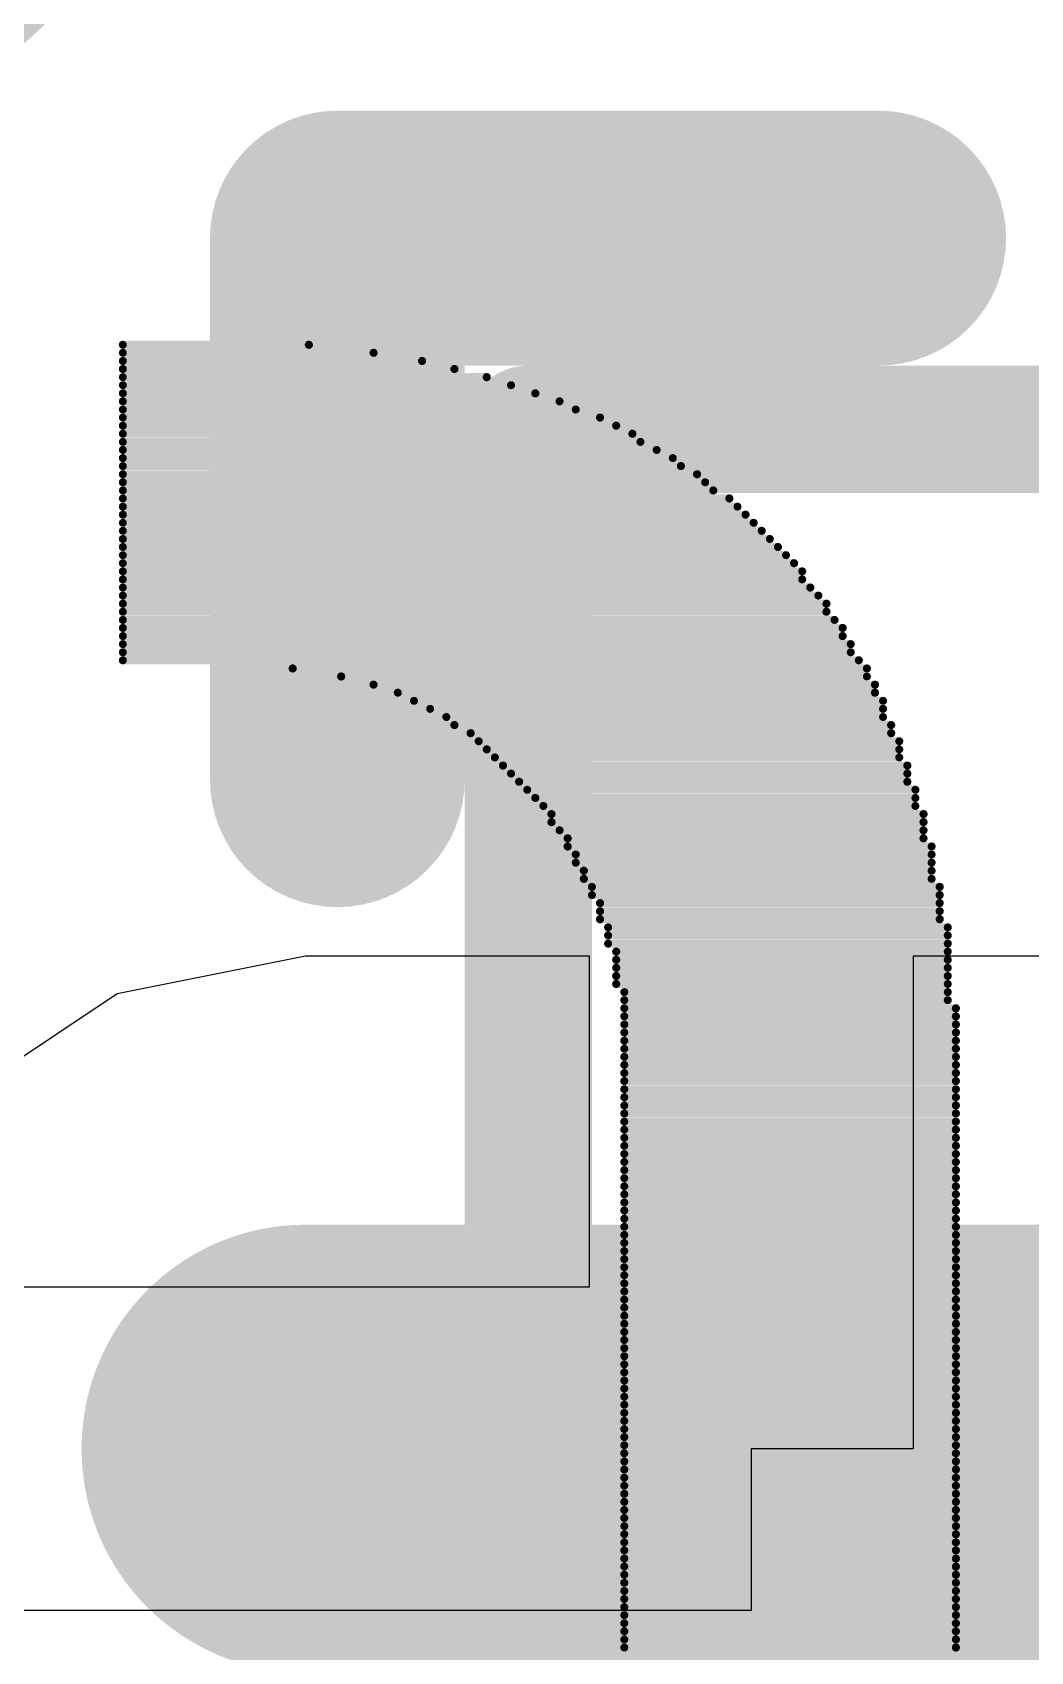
# Model space of a CAD drawing. Header units: inches. Extents: x 0 to 5455, y -5 to 5444.
# Drawn here: x 11.269 to 12.052, y 30.436 to 31.706 of the extents above; entities that cross this region are included whole.
import ezdxf

# ---------------------------------------------------------------- set-up
doc = ezdxf.new("R2010")
doc.units = ezdxf.units.IN
for name, color, linetype in [('Bottom Layer', 5, 'Continuous'), ('Bottom Overlay', 54, 'Continuous'), ('Top 3D Body', 56, 'Continuous'), ('Top Layer', 1, 'Continuous'), ('Top Overlay', 2, 'Continuous'), ('Top Paste', 8, 'Continuous'), ('Top Solder', 216, 'Continuous')]:
    doc.layers.add(name, color=color, linetype=linetype)

# ---------------------------------------------------------------- blocks, each defined once
blk = doc.blocks.new('5394DE47_A0E8_4329_8464_7791B7C19310_33')
at = {"layer": 'Bottom Overlay'}
for points in [[(10.1107, -1.483, 0.00635, 0.00635, 0), (9.8504, -1.483, 0.00635, 0.00635, 0)], [(10.1107, -1.4893, 0.00635, 0.00635, 0), (9.8504, -1.4893, 0.00635, 0.00635, 0)], [(10.1107, -1.4957, 0.00635, 0.00635, 0), (9.8504, -1.4957, 0.00635, 0.00635, 0)], [(10.1107, -1.502, 0.00635, 0.00635, 0), (9.8504, -1.502, 0.00635, 0.00635, 0)], [(10.1107, -1.5084, 0.00635, 0.00635, 0), (9.8504, -1.5084, 0.00635, 0.00635, 0)], [(10.1107, -1.5147, 0.00635, 0.00635, 0), (9.8504, -1.5147, 0.00635, 0.00635, 0)], [(10.1107, -1.5211, 0.00635, 0.00635, 0), (9.8504, -1.5211, 0.00635, 0.00635, 0)], [(10.1107, -1.5274, 0.00635, 0.00635, 0), (9.8504, -1.5274, 0.00635, 0.00635, 0)], [(10.1107, -1.5338, 0.00635, 0.00635, 0), (9.8504, -1.5338, 0.00635, 0.00635, 0)], [(10.1107, -1.5401, 0.00635, 0.00635, 0), (9.8504, -1.5401, 0.00635, 0.00635, 0)], [(10.1107, -1.5465, 0.00635, 0.00635, 0), (9.8504, -1.5465, 0.00635, 0.00635, 0)], [(10.1107, -1.5528, 0.00635, 0.00635, 0), (9.8504, -1.5528, 0.00635, 0.00635, 0)], [(10.1107, -1.5592, 0.00635, 0.00635, 0), (9.8504, -1.5592, 0.00635, 0.00635, 0)], [(10.1107, -1.5655, 0.00635, 0.00635, 0), (9.8504, -1.5655, 0.00635, 0.00635, 0)], [(10.1107, -1.5719, 0.00635, 0.00635, 0), (9.8504, -1.5719, 0.00635, 0.00635, 0)], [(10.1107, -1.5782, 0.00635, 0.00635, 0), (9.8504, -1.5782, 0.00635, 0.00635, 0)], [(10.1107, -1.5846, 0.00635, 0.00635, 0), (9.8504, -1.5846, 0.00635, 0.00635, 0)], [(10.1107, -1.5909, 0.00635, 0.00635, 0), (9.8504, -1.5909, 0.00635, 0.00635, 0)], [(10.1107, -1.5973, 0.00635, 0.00635, 0), (9.8504, -1.5973, 0.00635, 0.00635, 0)], [(10.1107, -1.6036, 0.00635, 0.00635, 0), (9.8504, -1.6036, 0.00635, 0.00635, 0)], [(10.1107, -1.61, 0.00635, 0.00635, 0), (9.8504, -1.61, 0.00635, 0.00635, 0)], [(10.1107, -1.6163, 0.00635, 0.00635, 0), (9.8504, -1.6163, 0.00635, 0.00635, 0)], [(10.1107, -1.6227, 0.00635, 0.00635, 0), (9.8504, -1.6227, 0.00635, 0.00635, 0)], [(10.1107, -1.629, 0.00635, 0.00635, 0), (9.8504, -1.629, 0.00635, 0.00635, 0)], [(10.1107, -1.6354, 0.00635, 0.00635, 0), (9.8504, -1.6354, 0.00635, 0.00635, 0)], [(10.1107, -1.6417, 0.00635, 0.00635, 0), (9.8504, -1.6417, 0.00635, 0.00635, 0)], [(10.1107, -1.6481, 0.00635, 0.00635, 0), (9.8504, -1.6481, 0.00635, 0.00635, 0)], [(10.1107, -1.6544, 0.00635, 0.00635, 0), (9.8504, -1.6544, 0.00635, 0.00635, 0)], [(10.1107, -1.6608, 0.00635, 0.00635, 0), (9.8504, -1.6608, 0.00635, 0.00635, 0)], [(10.1107, -1.6671, 0.00635, 0.00635, 0), (9.8504, -1.6671, 0.00635, 0.00635, 0)], [(10.1107, -1.6735, 0.00635, 0.00635, 0), (9.8504, -1.6735, 0.00635, 0.00635, 0)], [(10.1107, -1.6798, 0.00635, 0.00635, 0), (9.8504, -1.6798, 0.00635, 0.00635, 0)], [(10.1107, -1.6862, 0.00635, 0.00635, 0), (9.8504, -1.6862, 0.00635, 0.00635, 0)], [(10.1107, -1.6925, 0.00635, 0.00635, 0), (9.8504, -1.6925, 0.00635, 0.00635, 0)], [(10.1107, -1.6989, 0.00635, 0.00635, 0), (9.8504, -1.6989, 0.00635, 0.00635, 0)], [(10.1107, -1.7052, 0.00635, 0.00635, 0), (9.8504, -1.7052, 0.00635, 0.00635, 0)], [(10.1107, -1.7116, 0.00635, 0.00635, 0), (9.8504, -1.7116, 0.00635, 0.00635, 0)], [(10.1107, -1.7179, 0.00635, 0.00635, 0), (9.8504, -1.7179, 0.00635, 0.00635, 0)], [(10.1107, -1.7243, 0.00635, 0.00635, 0), (9.8504, -1.7243, 0.00635, 0.00635, 0)], [(10.1107, -1.7306, 0.00635, 0.00635, 0), (9.8504, -1.7306, 0.00635, 0.00635, 0)], [(10.1107, -1.737, 0.00635, 0.00635, 0), (9.8504, -1.737, 0.00635, 0.00635, 0)], [(10.1107, -1.7433, 0.00635, 0.00635, 0), (9.8504, -1.7433, 0.00635, 0.00635, 0)], [(10.1107, -1.7497, 0.00635, 0.00635, 0), (9.8504, -1.7497, 0.00635, 0.00635, 0)], [(10.1107, -1.756, 0.00635, 0.00635, 0), (9.8504, -1.756, 0.00635, 0.00635, 0)], [(10.1107, -1.7624, 0.00635, 0.00635, 0), (9.8504, -1.7624, 0.00635, 0.00635, 0)], [(10.1107, -1.7687, 0.00635, 0.00635, 0), (9.8504, -1.7687, 0.00635, 0.00635, 0)], [(10.1107, -1.7751, 0.00635, 0.00635, 0), (9.8504, -1.7751, 0.00635, 0.00635, 0)], [(10.1107, -1.7814, 0.00635, 0.00635, 0), (9.8504, -1.7814, 0.00635, 0.00635, 0)], [(10.1107, -1.7878, 0.00635, 0.00635, 0), (9.8504, -1.7878, 0.00635, 0.00635, 0)], [(10.1107, -1.7941, 0.00635, 0.00635, 0), (9.8504, -1.7941, 0.00635, 0.00635, 0)], [(10.1107, -1.8005, 0.00635, 0.00635, 0), (9.8504, -1.8005, 0.00635, 0.00635, 0)], [(10.1107, -1.8068, 0.00635, 0.00635, 0), (9.8504, -1.8068, 0.00635, 0.00635, 0)], [(10.1107, -1.8132, 0.00635, 0.00635, 0), (9.8504, -1.8132, 0.00635, 0.00635, 0)], [(10.1107, -1.8195, 0.00635, 0.00635, 0), (9.8504, -1.8195, 0.00635, 0.00635, 0)], [(10.1107, -1.8259, 0.00635, 0.00635, 0), (9.8504, -1.8259, 0.00635, 0.00635, 0)], [(10.1107, -1.8322, 0.00635, 0.00635, 0), (9.8504, -1.8322, 0.00635, 0.00635, 0)], [(10.1107, -1.8386, 0.00635, 0.00635, 0), (9.8504, -1.8386, 0.00635, 0.00635, 0)], [(10.1107, -1.8449, 0.00635, 0.00635, 0), (9.8504, -1.8449, 0.00635, 0.00635, 0)], [(10.1107, -1.8513, 0.00635, 0.00635, 0), (9.8504, -1.8513, 0.00635, 0.00635, 0)], [(10.1107, -1.8576, 0.00635, 0.00635, 0), (9.8504, -1.8576, 0.00635, 0.00635, 0)], [(10.1107, -1.864, 0.00635, 0.00635, 0), (9.8504, -1.864, 0.00635, 0.00635, 0)], [(10.1107, -1.8703, 0.00635, 0.00635, 0), (9.8504, -1.8703, 0.00635, 0.00635, 0)], [(10.1107, -1.8767, 0.00635, 0.00635, 0), (9.8504, -1.8767, 0.00635, 0.00635, 0)], [(10.1107, -1.883, 0.00635, 0.00635, 0), (9.8504, -1.883, 0.00635, 0.00635, 0)], [(10.1107, -1.8894, 0.00635, 0.00635, 0), (9.8504, -1.8894, 0.00635, 0.00635, 0)], [(10.1107, -1.8957, 0.00635, 0.00635, 0), (9.8504, -1.8957, 0.00635, 0.00635, 0)], [(10.1107, -1.9021, 0.00635, 0.00635, 0), (9.8504, -1.9021, 0.00635, 0.00635, 0)], [(10.1107, -1.9084, 0.00635, 0.00635, 0), (9.8504, -1.9084, 0.00635, 0.00635, 0)], [(10.1107, -1.9148, 0.00635, 0.00635, 0), (9.8504, -1.9148, 0.00635, 0.00635, 0)], [(10.1107, -1.9211, 0.00635, 0.00635, 0), (9.8504, -1.9211, 0.00635, 0.00635, 0)], [(10.1107, -1.9275, 0.00635, 0.00635, 0), (9.8504, -1.9275, 0.00635, 0.00635, 0)], [(10.1107, -1.9338, 0.00635, 0.00635, 0), (9.8504, -1.9338, 0.00635, 0.00635, 0)], [(10.1107, -1.9402, 0.00635, 0.00635, 0), (9.8504, -1.9402, 0.00635, 0.00635, 0)], [(10.1107, -1.9465, 0.00635, 0.00635, 0), (9.8504, -1.9465, 0.00635, 0.00635, 0)], [(10.1107, -1.9529, 0.00635, 0.00635, 0), (9.8504, -1.9529, 0.00635, 0.00635, 0)], [(10.1107, -1.9592, 0.00635, 0.00635, 0), (9.8504, -1.9592, 0.00635, 0.00635, 0)], [(10.1107, -1.9656, 0.00635, 0.00635, 0), (9.8504, -1.9656, 0.00635, 0.00635, 0)], [(10.1107, -1.9719, 0.00635, 0.00635, 0), (9.8504, -1.9719, 0.00635, 0.00635, 0)], [(10.1107, -1.9783, 0.00635, 0.00635, 0), (9.8504, -1.9783, 0.00635, 0.00635, 0)], [(10.1107, -1.9846, 0.00635, 0.00635, 0), (9.8504, -1.9846, 0.00635, 0.00635, 0)], [(10.1107, -1.991, 0.00635, 0.00635, 0), (9.8567, -1.991, 0.00635, 0.00635, 0)], [(10.1107, -1.9973, 0.00635, 0.00635, 0), (9.8567, -1.9973, 0.00635, 0.00635, 0)], [(10.1171, -2.0037, 0.00635, 0.00635, 0), (9.8567, -2.0037, 0.00635, 0.00635, 0)], [(10.1171, -2.01, 0.00635, 0.00635, 0), (9.8567, -2.01, 0.00635, 0.00635, 0)], [(10.1171, -2.0164, 0.00635, 0.00635, 0), (9.8567, -2.0164, 0.00635, 0.00635, 0)], [(10.1171, -2.0227, 0.00635, 0.00635, 0), (9.8567, -2.0227, 0.00635, 0.00635, 0)], [(10.1171, -2.0291, 0.00635, 0.00635, 0), (9.8567, -2.0291, 0.00635, 0.00635, 0)], [(10.1234, -2.0354, 0.00635, 0.00635, 0), (9.8567, -2.0354, 0.00635, 0.00635, 0)], [(10.1234, -2.0418, 0.00635, 0.00635, 0), (9.8567, -2.0418, 0.00635, 0.00635, 0)], [(10.1234, -2.0481, 0.00635, 0.00635, 0), (9.8567, -2.0481, 0.00635, 0.00635, 0)], [(10.1298, -2.0545, 0.00635, 0.00635, 0), (9.8631, -2.0545, 0.00635, 0.00635, 0)], [(10.1298, -2.0608, 0.00635, 0.00635, 0), (9.8631, -2.0608, 0.00635, 0.00635, 0)], [(10.1298, -2.0672, 0.00635, 0.00635, 0), (9.8631, -2.0672, 0.00635, 0.00635, 0)], [(10.1361, -2.0735, 0.00635, 0.00635, 0), (9.8631, -2.0735, 0.00635, 0.00635, 0)], [(10.1361, -2.0799, 0.00635, 0.00635, 0), (9.8631, -2.0799, 0.00635, 0.00635, 0)], [(10.1425, -2.0862, 0.00635, 0.00635, 0), (9.8694, -2.0862, 0.00635, 0.00635, 0)], [(10.1425, -2.0926, 0.00635, 0.00635, 0), (9.8694, -2.0926, 0.00635, 0.00635, 0)], [(10.1488, -2.0989, 0.00635, 0.00635, 0), (9.8694, -2.0989, 0.00635, 0.00635, 0)], [(10.1488, -2.1053, 0.00635, 0.00635, 0), (9.8694, -2.1053, 0.00635, 0.00635, 0)], [(10.1552, -2.1116, 0.00635, 0.00635, 0), (9.8694, -2.1116, 0.00635, 0.00635, 0)], [(10.1552, -2.118, 0.00635, 0.00635, 0), (9.8758, -2.118, 0.00635, 0.00635, 0)], [(10.1615, -2.1243, 0.00635, 0.00635, 0), (9.8758, -2.1243, 0.00635, 0.00635, 0)], [(10.1679, -2.1307, 0.00635, 0.00635, 0), (9.8758, -2.1307, 0.00635, 0.00635, 0)], [(10.1679, -2.137, 0.00635, 0.00635, 0), (9.8758, -2.137, 0.00635, 0.00635, 0)], [(10.1742, -2.1434, 0.00635, 0.00635, 0), (9.8821, -2.1434, 0.00635, 0.00635, 0)], [(10.1806, -2.1497, 0.00635, 0.00635, 0), (9.8821, -2.1497, 0.00635, 0.00635, 0)], [(10.1869, -2.1561, 0.00635, 0.00635, 0), (9.8821, -2.1561, 0.00635, 0.00635, 0)], [(10.1933, -2.1624, 0.00635, 0.00635, 0), (9.8885, -2.1624, 0.00635, 0.00635, 0)], [(10.1996, -2.1688, 0.00635, 0.00635, 0), (9.8885, -2.1688, 0.00635, 0.00635, 0)], [(10.206, -2.1751, 0.00635, 0.00635, 0), (9.8885, -2.1751, 0.00635, 0.00635, 0)], [(10.2123, -2.1815, 0.00635, 0.00635, 0), (9.8948, -2.1815, 0.00635, 0.00635, 0)], [(10.2187, -2.1878, 0.00635, 0.00635, 0), (9.8948, -2.1878, 0.00635, 0.00635, 0)], [(10.225, -2.1942, 0.00635, 0.00635, 0), (9.8948, -2.1942, 0.00635, 0.00635, 0)], [(10.2314, -2.2005, 0.00635, 0.00635, 0), (9.9012, -2.2005, 0.00635, 0.00635, 0)], [(10.2441, -2.2069, 0.00635, 0.00635, 0), (9.9012, -2.2069, 0.00635, 0.00635, 0)], [(10.2504, -2.2132, 0.00635, 0.00635, 0), (9.9075, -2.2132, 0.00635, 0.00635, 0)], [(10.2631, -2.2196, 0.00635, 0.00635, 0), (9.9075, -2.2196, 0.00635, 0.00635, 0)], [(10.2758, -2.2259, 0.00635, 0.00635, 0), (9.9075, -2.2259, 0.00635, 0.00635, 0)], [(10.2885, -2.2323, 0.00635, 0.00635, 0), (9.9139, -2.2323, 0.00635, 0.00635, 0)], [(10.3076, -2.2386, 0.00635, 0.00635, 0), (9.9139, -2.2386, 0.00635, 0.00635, 0)], [(10.333, -2.245, 0.00635, 0.00635, 0), (9.9202, -2.245, 0.00635, 0.00635, 0)], [(10.3711, -2.2513, 0.00635, 0.00635, 0), (9.9202, -2.2513, 0.00635, 0.00635, 0)], [(10.5044, -2.2577, 0.00635, 0.00635, 0), (9.9266, -2.2577, 0.00635, 0.00635, 0)], [(10.5044, -2.264, 0.00635, 0.00635, 0), (9.9329, -2.264, 0.00635, 0.00635, 0)], [(10.5044, -2.2704, 0.00635, 0.00635, 0), (9.9329, -2.2704, 0.00635, 0.00635, 0)], [(10.5044, -2.2767, 0.00635, 0.00635, 0), (9.9393, -2.2767, 0.00635, 0.00635, 0)], [(10.5044, -2.2831, 0.00635, 0.00635, 0), (9.9393, -2.2831, 0.00635, 0.00635, 0)], [(10.5044, -2.2894, 0.00635, 0.00635, 0), (9.9456, -2.2894, 0.00635, 0.00635, 0)], [(10.5044, -2.2958, 0.00635, 0.00635, 0), (9.952, -2.2958, 0.00635, 0.00635, 0)], [(10.5044, -2.3021, 0.00635, 0.00635, 0), (9.952, -2.3021, 0.00635, 0.00635, 0)], [(10.5044, -2.3085, 0.00635, 0.00635, 0), (9.9583, -2.3085, 0.00635, 0.00635, 0)], [(10.5044, -2.3148, 0.00635, 0.00635, 0), (9.9647, -2.3148, 0.00635, 0.00635, 0)], [(10.5044, -2.3212, 0.00635, 0.00635, 0), (9.971, -2.3212, 0.00635, 0.00635, 0)], [(10.5044, -2.3275, 0.00635, 0.00635, 0), (9.971, -2.3275, 0.00635, 0.00635, 0)], [(10.5044, -2.3339, 0.00635, 0.00635, 0), (9.9774, -2.3339, 0.00635, 0.00635, 0)], [(10.5044, -2.3402, 0.00635, 0.00635, 0), (9.9837, -2.3402, 0.00635, 0.00635, 0)], [(10.5044, -2.3466, 0.00635, 0.00635, 0), (9.9901, -2.3466, 0.00635, 0.00635, 0)], [(10.5044, -2.3529, 0.00635, 0.00635, 0), (9.9964, -2.3529, 0.00635, 0.00635, 0)], [(10.5044, -2.3593, 0.00635, 0.00635, 0), (10.0028, -2.3593, 0.00635, 0.00635, 0)], [(10.5044, -2.3656, 0.00635, 0.00635, 0), (10.0091, -2.3656, 0.00635, 0.00635, 0)], [(10.5044, -2.372, 0.00635, 0.00635, 0), (10.0155, -2.372, 0.00635, 0.00635, 0)], [(10.5044, -2.3783, 0.00635, 0.00635, 0), (10.0218, -2.3783, 0.00635, 0.00635, 0)], [(10.5044, -2.3847, 0.00635, 0.00635, 0), (10.0282, -2.3847, 0.00635, 0.00635, 0)], [(10.5044, -2.391, 0.00635, 0.00635, 0), (10.0409, -2.391, 0.00635, 0.00635, 0)], [(10.5044, -2.3974, 0.00635, 0.00635, 0), (10.0472, -2.3974, 0.00635, 0.00635, 0)], [(10.5044, -2.4037, 0.00635, 0.00635, 0), (10.0536, -2.4037, 0.00635, 0.00635, 0)], [(10.5044, -2.4101, 0.00635, 0.00635, 0), (10.0663, -2.4101, 0.00635, 0.00635, 0)], [(10.5044, -2.4164, 0.00635, 0.00635, 0), (10.0726, -2.4164, 0.00635, 0.00635, 0)], [(10.5044, -2.4228, 0.00635, 0.00635, 0), (10.0853, -2.4228, 0.00635, 0.00635, 0)], [(10.5044, -2.4291, 0.00635, 0.00635, 0), (10.098, -2.4291, 0.00635, 0.00635, 0)], [(10.5044, -2.4355, 0.00635, 0.00635, 0), (10.1044, -2.4355, 0.00635, 0.00635, 0)], [(10.5044, -2.4418, 0.00635, 0.00635, 0), (10.1171, -2.4418, 0.00635, 0.00635, 0)], [(10.5044, -2.4482, 0.00635, 0.00635, 0), (10.1298, -2.4482, 0.00635, 0.00635, 0)], [(10.5044, -2.4545, 0.00635, 0.00635, 0), (10.1488, -2.4545, 0.00635, 0.00635, 0)], [(10.5044, -2.4609, 0.00635, 0.00635, 0), (10.1615, -2.4609, 0.00635, 0.00635, 0)], [(10.5044, -2.4672, 0.00635, 0.00635, 0), (10.1806, -2.4672, 0.00635, 0.00635, 0)], [(10.5044, -2.4736, 0.00635, 0.00635, 0), (10.1996, -2.4736, 0.00635, 0.00635, 0)], [(10.5044, -2.4799, 0.00635, 0.00635, 0), (10.2187, -2.4799, 0.00635, 0.00635, 0)], [(10.5044, -2.4863, 0.00635, 0.00635, 0), (10.2441, -2.4863, 0.00635, 0.00635, 0)], [(10.5044, -2.4926, 0.00635, 0.00635, 0), (10.2695, -2.4926, 0.00635, 0.00635, 0)], [(10.5044, -2.499, 0.00635, 0.00635, 0), (10.3076, -2.499, 0.00635, 0.00635, 0)], [(10.5044, -2.5053, 0.00635, 0.00635, 0), (10.3584, -2.5053, 0.00635, 0.00635, 0)]]:
    blk.add_lwpolyline(points, format="xyseb", dxfattribs=at)
for points in [[(9.8488, -1.483, 0.00317, 0.00317, 1), (9.852, -1.483, 0.00317, 0.00317, 1)], [(9.8488, -1.4893, 0.00317, 0.00317, 1), (9.852, -1.4893, 0.00317, 0.00317, 1)], [(10.1092, -1.483, 0.00317, 0.00317, 1), (10.1123, -1.483, 0.00317, 0.00317, 1)], [(10.1092, -1.4893, 0.00317, 0.00317, 1), (10.1123, -1.4893, 0.00317, 0.00317, 1)], [(9.8488, -1.4957, 0.00317, 0.00317, 1), (9.852, -1.4957, 0.00317, 0.00317, 1)], [(9.8488, -1.502, 0.00317, 0.00317, 1), (9.852, -1.502, 0.00317, 0.00317, 1)], [(10.1092, -1.4957, 0.00317, 0.00317, 1), (10.1123, -1.4957, 0.00317, 0.00317, 1)], [(10.1092, -1.502, 0.00317, 0.00317, 1), (10.1123, -1.502, 0.00317, 0.00317, 1)], [(9.8488, -1.5084, 0.00317, 0.00317, 1), (9.852, -1.5084, 0.00317, 0.00317, 1)], [(9.8488, -1.5147, 0.00317, 0.00317, 1), (9.852, -1.5147, 0.00317, 0.00317, 1)], [(10.1092, -1.5084, 0.00317, 0.00317, 1), (10.1123, -1.5084, 0.00317, 0.00317, 1)], [(10.1092, -1.5147, 0.00317, 0.00317, 1), (10.1123, -1.5147, 0.00317, 0.00317, 1)], [(9.8488, -1.5211, 0.00317, 0.00317, 1), (9.852, -1.5211, 0.00317, 0.00317, 1)], [(9.8488, -1.5274, 0.00317, 0.00317, 1), (9.852, -1.5274, 0.00317, 0.00317, 1)], [(10.1092, -1.5211, 0.00317, 0.00317, 1), (10.1123, -1.5211, 0.00317, 0.00317, 1)], [(10.1092, -1.5274, 0.00317, 0.00317, 1), (10.1123, -1.5274, 0.00317, 0.00317, 1)], [(9.8488, -1.5338, 0.00317, 0.00317, 1), (9.852, -1.5338, 0.00317, 0.00317, 1)], [(9.8488, -1.5401, 0.00317, 0.00317, 1), (9.852, -1.5401, 0.00317, 0.00317, 1)], [(10.1092, -1.5338, 0.00317, 0.00317, 1), (10.1123, -1.5338, 0.00317, 0.00317, 1)], [(10.1092, -1.5401, 0.00317, 0.00317, 1), (10.1123, -1.5401, 0.00317, 0.00317, 1)], [(9.8488, -1.5465, 0.00317, 0.00317, 1), (9.852, -1.5465, 0.00317, 0.00317, 1)], [(9.8488, -1.5528, 0.00317, 0.00317, 1), (9.852, -1.5528, 0.00317, 0.00317, 1)], [(10.1092, -1.5465, 0.00317, 0.00317, 1), (10.1123, -1.5465, 0.00317, 0.00317, 1)], [(10.1092, -1.5528, 0.00317, 0.00317, 1), (10.1123, -1.5528, 0.00317, 0.00317, 1)], [(9.8488, -1.5592, 0.00317, 0.00317, 1), (9.852, -1.5592, 0.00317, 0.00317, 1)], [(9.8488, -1.5655, 0.00317, 0.00317, 1), (9.852, -1.5655, 0.00317, 0.00317, 1)], [(10.1092, -1.5592, 0.00317, 0.00317, 1), (10.1123, -1.5592, 0.00317, 0.00317, 1)], [(10.1092, -1.5655, 0.00317, 0.00317, 1), (10.1123, -1.5655, 0.00317, 0.00317, 1)], [(9.8488, -1.5719, 0.00317, 0.00317, 1), (9.852, -1.5719, 0.00317, 0.00317, 1)], [(9.8488, -1.5782, 0.00317, 0.00317, 1), (9.852, -1.5782, 0.00317, 0.00317, 1)], [(10.1092, -1.5719, 0.00317, 0.00317, 1), (10.1123, -1.5719, 0.00317, 0.00317, 1)], [(10.1092, -1.5782, 0.00317, 0.00317, 1), (10.1123, -1.5782, 0.00317, 0.00317, 1)], [(9.8488, -1.5846, 0.00317, 0.00317, 1), (9.852, -1.5846, 0.00317, 0.00317, 1)], [(9.8488, -1.5909, 0.00317, 0.00317, 1), (9.852, -1.5909, 0.00317, 0.00317, 1)], [(10.1092, -1.5846, 0.00317, 0.00317, 1), (10.1123, -1.5846, 0.00317, 0.00317, 1)], [(10.1092, -1.5909, 0.00317, 0.00317, 1), (10.1123, -1.5909, 0.00317, 0.00317, 1)], [(9.8488, -1.5973, 0.00317, 0.00317, 1), (9.852, -1.5973, 0.00317, 0.00317, 1)], [(9.8488, -1.6036, 0.00317, 0.00317, 1), (9.852, -1.6036, 0.00317, 0.00317, 1)], [(10.1092, -1.5973, 0.00317, 0.00317, 1), (10.1123, -1.5973, 0.00317, 0.00317, 1)], [(10.1092, -1.6036, 0.00317, 0.00317, 1), (10.1123, -1.6036, 0.00317, 0.00317, 1)], [(9.8488, -1.61, 0.00317, 0.00317, 1), (9.852, -1.61, 0.00317, 0.00317, 1)], [(9.8488, -1.6163, 0.00317, 0.00317, 1), (9.852, -1.6163, 0.00317, 0.00317, 1)], [(10.1092, -1.61, 0.00317, 0.00317, 1), (10.1123, -1.61, 0.00317, 0.00317, 1)], [(10.1092, -1.6163, 0.00317, 0.00317, 1), (10.1123, -1.6163, 0.00317, 0.00317, 1)], [(9.8488, -1.6227, 0.00317, 0.00317, 1), (9.852, -1.6227, 0.00317, 0.00317, 1)], [(9.8488, -1.629, 0.00317, 0.00317, 1), (9.852, -1.629, 0.00317, 0.00317, 1)], [(10.1092, -1.6227, 0.00317, 0.00317, 1), (10.1123, -1.6227, 0.00317, 0.00317, 1)], [(10.1092, -1.629, 0.00317, 0.00317, 1), (10.1123, -1.629, 0.00317, 0.00317, 1)], [(9.8488, -1.6354, 0.00317, 0.00317, 1), (9.852, -1.6354, 0.00317, 0.00317, 1)], [(9.8488, -1.6417, 0.00317, 0.00317, 1), (9.852, -1.6417, 0.00317, 0.00317, 1)], [(10.1092, -1.6354, 0.00317, 0.00317, 1), (10.1123, -1.6354, 0.00317, 0.00317, 1)], [(10.1092, -1.6417, 0.00317, 0.00317, 1), (10.1123, -1.6417, 0.00317, 0.00317, 1)], [(9.8488, -1.6481, 0.00317, 0.00317, 1), (9.852, -1.6481, 0.00317, 0.00317, 1)], [(9.8488, -1.6544, 0.00317, 0.00317, 1), (9.852, -1.6544, 0.00317, 0.00317, 1)], [(10.1092, -1.6481, 0.00317, 0.00317, 1), (10.1123, -1.6481, 0.00317, 0.00317, 1)], [(10.1092, -1.6544, 0.00317, 0.00317, 1), (10.1123, -1.6544, 0.00317, 0.00317, 1)], [(9.8488, -1.6608, 0.00317, 0.00317, 1), (9.852, -1.6608, 0.00317, 0.00317, 1)], [(9.8488, -1.6671, 0.00317, 0.00317, 1), (9.852, -1.6671, 0.00317, 0.00317, 1)], [(10.1092, -1.6608, 0.00317, 0.00317, 1), (10.1123, -1.6608, 0.00317, 0.00317, 1)], [(10.1092, -1.6671, 0.00317, 0.00317, 1), (10.1123, -1.6671, 0.00317, 0.00317, 1)], [(9.8488, -1.6735, 0.00317, 0.00317, 1), (9.852, -1.6735, 0.00317, 0.00317, 1)], [(9.8488, -1.6798, 0.00317, 0.00317, 1), (9.852, -1.6798, 0.00317, 0.00317, 1)], [(10.1092, -1.6735, 0.00317, 0.00317, 1), (10.1123, -1.6735, 0.00317, 0.00317, 1)], [(10.1092, -1.6798, 0.00317, 0.00317, 1), (10.1123, -1.6798, 0.00317, 0.00317, 1)], [(9.8488, -1.6862, 0.00317, 0.00317, 1), (9.852, -1.6862, 0.00317, 0.00317, 1)], [(9.8488, -1.6925, 0.00317, 0.00317, 1), (9.852, -1.6925, 0.00317, 0.00317, 1)], [(10.1092, -1.6862, 0.00317, 0.00317, 1), (10.1123, -1.6862, 0.00317, 0.00317, 1)], [(10.1092, -1.6925, 0.00317, 0.00317, 1), (10.1123, -1.6925, 0.00317, 0.00317, 1)], [(9.8488, -1.6989, 0.00317, 0.00317, 1), (9.852, -1.6989, 0.00317, 0.00317, 1)], [(9.8488, -1.7052, 0.00317, 0.00317, 1), (9.852, -1.7052, 0.00317, 0.00317, 1)], [(10.1092, -1.6989, 0.00317, 0.00317, 1), (10.1123, -1.6989, 0.00317, 0.00317, 1)], [(10.1092, -1.7052, 0.00317, 0.00317, 1), (10.1123, -1.7052, 0.00317, 0.00317, 1)], [(9.8488, -1.7116, 0.00317, 0.00317, 1), (9.852, -1.7116, 0.00317, 0.00317, 1)], [(9.8488, -1.7179, 0.00317, 0.00317, 1), (9.852, -1.7179, 0.00317, 0.00317, 1)], [(10.1092, -1.7116, 0.00317, 0.00317, 1), (10.1123, -1.7116, 0.00317, 0.00317, 1)], [(10.1092, -1.7179, 0.00317, 0.00317, 1), (10.1123, -1.7179, 0.00317, 0.00317, 1)], [(9.8488, -1.7243, 0.00317, 0.00317, 1), (9.852, -1.7243, 0.00317, 0.00317, 1)], [(9.8488, -1.7306, 0.00317, 0.00317, 1), (9.852, -1.7306, 0.00317, 0.00317, 1)], [(10.1092, -1.7243, 0.00317, 0.00317, 1), (10.1123, -1.7243, 0.00317, 0.00317, 1)], [(10.1092, -1.7306, 0.00317, 0.00317, 1), (10.1123, -1.7306, 0.00317, 0.00317, 1)], [(9.8488, -1.737, 0.00317, 0.00317, 1), (9.852, -1.737, 0.00317, 0.00317, 1)], [(9.8488, -1.7433, 0.00317, 0.00317, 1), (9.852, -1.7433, 0.00317, 0.00317, 1)], [(10.1092, -1.737, 0.00317, 0.00317, 1), (10.1123, -1.737, 0.00317, 0.00317, 1)], [(10.1092, -1.7433, 0.00317, 0.00317, 1), (10.1123, -1.7433, 0.00317, 0.00317, 1)], [(9.8488, -1.7497, 0.00317, 0.00317, 1), (9.852, -1.7497, 0.00317, 0.00317, 1)], [(9.8488, -1.756, 0.00317, 0.00317, 1), (9.852, -1.756, 0.00317, 0.00317, 1)], [(10.1092, -1.7497, 0.00317, 0.00317, 1), (10.1123, -1.7497, 0.00317, 0.00317, 1)], [(10.1092, -1.756, 0.00317, 0.00317, 1), (10.1123, -1.756, 0.00317, 0.00317, 1)], [(9.8488, -1.7624, 0.00317, 0.00317, 1), (9.852, -1.7624, 0.00317, 0.00317, 1)], [(9.8488, -1.7687, 0.00317, 0.00317, 1), (9.852, -1.7687, 0.00317, 0.00317, 1)], [(10.1092, -1.7624, 0.00317, 0.00317, 1), (10.1123, -1.7624, 0.00317, 0.00317, 1)], [(10.1092, -1.7687, 0.00317, 0.00317, 1), (10.1123, -1.7687, 0.00317, 0.00317, 1)], [(9.8488, -1.7751, 0.00317, 0.00317, 1), (9.852, -1.7751, 0.00317, 0.00317, 1)], [(9.8488, -1.7814, 0.00317, 0.00317, 1), (9.852, -1.7814, 0.00317, 0.00317, 1)], [(10.1092, -1.7751, 0.00317, 0.00317, 1), (10.1123, -1.7751, 0.00317, 0.00317, 1)], [(10.1092, -1.7814, 0.00317, 0.00317, 1), (10.1123, -1.7814, 0.00317, 0.00317, 1)], [(9.8488, -1.7878, 0.00317, 0.00317, 1), (9.852, -1.7878, 0.00317, 0.00317, 1)], [(9.8488, -1.7941, 0.00317, 0.00317, 1), (9.852, -1.7941, 0.00317, 0.00317, 1)], [(10.1092, -1.7878, 0.00317, 0.00317, 1), (10.1123, -1.7878, 0.00317, 0.00317, 1)], [(10.1092, -1.7941, 0.00317, 0.00317, 1), (10.1123, -1.7941, 0.00317, 0.00317, 1)], [(9.8488, -1.8005, 0.00317, 0.00317, 1), (9.852, -1.8005, 0.00317, 0.00317, 1)], [(9.8488, -1.8068, 0.00317, 0.00317, 1), (9.852, -1.8068, 0.00317, 0.00317, 1)], [(10.1092, -1.8005, 0.00317, 0.00317, 1), (10.1123, -1.8005, 0.00317, 0.00317, 1)], [(10.1092, -1.8068, 0.00317, 0.00317, 1), (10.1123, -1.8068, 0.00317, 0.00317, 1)], [(9.8488, -1.8132, 0.00317, 0.00317, 1), (9.852, -1.8132, 0.00317, 0.00317, 1)], [(9.8488, -1.8195, 0.00317, 0.00317, 1), (9.852, -1.8195, 0.00317, 0.00317, 1)], [(10.1092, -1.8132, 0.00317, 0.00317, 1), (10.1123, -1.8132, 0.00317, 0.00317, 1)], [(10.1092, -1.8195, 0.00317, 0.00317, 1), (10.1123, -1.8195, 0.00317, 0.00317, 1)], [(9.8488, -1.8259, 0.00317, 0.00317, 1), (9.852, -1.8259, 0.00317, 0.00317, 1)], [(9.8488, -1.8322, 0.00317, 0.00317, 1), (9.852, -1.8322, 0.00317, 0.00317, 1)], [(10.1092, -1.8259, 0.00317, 0.00317, 1), (10.1123, -1.8259, 0.00317, 0.00317, 1)], [(10.1092, -1.8322, 0.00317, 0.00317, 1), (10.1123, -1.8322, 0.00317, 0.00317, 1)], [(9.8488, -1.8386, 0.00317, 0.00317, 1), (9.852, -1.8386, 0.00317, 0.00317, 1)], [(9.8488, -1.8449, 0.00317, 0.00317, 1), (9.852, -1.8449, 0.00317, 0.00317, 1)], [(10.1092, -1.8386, 0.00317, 0.00317, 1), (10.1123, -1.8386, 0.00317, 0.00317, 1)], [(10.1092, -1.8449, 0.00317, 0.00317, 1), (10.1123, -1.8449, 0.00317, 0.00317, 1)], [(9.8488, -1.8513, 0.00317, 0.00317, 1), (9.852, -1.8513, 0.00317, 0.00317, 1)], [(9.8488, -1.8576, 0.00317, 0.00317, 1), (9.852, -1.8576, 0.00317, 0.00317, 1)], [(10.1092, -1.8513, 0.00317, 0.00317, 1), (10.1123, -1.8513, 0.00317, 0.00317, 1)], [(10.1092, -1.8576, 0.00317, 0.00317, 1), (10.1123, -1.8576, 0.00317, 0.00317, 1)], [(9.8488, -1.864, 0.00317, 0.00317, 1), (9.852, -1.864, 0.00317, 0.00317, 1)], [(9.8488, -1.8703, 0.00317, 0.00317, 1), (9.852, -1.8703, 0.00317, 0.00317, 1)], [(10.1092, -1.864, 0.00317, 0.00317, 1), (10.1123, -1.864, 0.00317, 0.00317, 1)], [(10.1092, -1.8703, 0.00317, 0.00317, 1), (10.1123, -1.8703, 0.00317, 0.00317, 1)], [(9.8488, -1.8767, 0.00317, 0.00317, 1), (9.852, -1.8767, 0.00317, 0.00317, 1)], [(9.8488, -1.883, 0.00317, 0.00317, 1), (9.852, -1.883, 0.00317, 0.00317, 1)], [(10.1092, -1.8767, 0.00317, 0.00317, 1), (10.1123, -1.8767, 0.00317, 0.00317, 1)], [(10.1092, -1.883, 0.00317, 0.00317, 1), (10.1123, -1.883, 0.00317, 0.00317, 1)], [(9.8488, -1.8894, 0.00317, 0.00317, 1), (9.852, -1.8894, 0.00317, 0.00317, 1)], [(9.8488, -1.8957, 0.00317, 0.00317, 1), (9.852, -1.8957, 0.00317, 0.00317, 1)], [(10.1092, -1.8894, 0.00317, 0.00317, 1), (10.1123, -1.8894, 0.00317, 0.00317, 1)], [(10.1092, -1.8957, 0.00317, 0.00317, 1), (10.1123, -1.8957, 0.00317, 0.00317, 1)], [(9.8488, -1.9021, 0.00317, 0.00317, 1), (9.852, -1.9021, 0.00317, 0.00317, 1)], [(9.8488, -1.9084, 0.00317, 0.00317, 1), (9.852, -1.9084, 0.00317, 0.00317, 1)], [(10.1092, -1.9021, 0.00317, 0.00317, 1), (10.1123, -1.9021, 0.00317, 0.00317, 1)], [(10.1092, -1.9084, 0.00317, 0.00317, 1), (10.1123, -1.9084, 0.00317, 0.00317, 1)], [(9.8488, -1.9148, 0.00317, 0.00317, 1), (9.852, -1.9148, 0.00317, 0.00317, 1)], [(9.8488, -1.9211, 0.00317, 0.00317, 1), (9.852, -1.9211, 0.00317, 0.00317, 1)], [(10.1092, -1.9148, 0.00317, 0.00317, 1), (10.1123, -1.9148, 0.00317, 0.00317, 1)], [(10.1092, -1.9211, 0.00317, 0.00317, 1), (10.1123, -1.9211, 0.00317, 0.00317, 1)], [(9.8488, -1.9275, 0.00317, 0.00317, 1), (9.852, -1.9275, 0.00317, 0.00317, 1)], [(9.8488, -1.9338, 0.00317, 0.00317, 1), (9.852, -1.9338, 0.00317, 0.00317, 1)], [(10.1092, -1.9275, 0.00317, 0.00317, 1), (10.1123, -1.9275, 0.00317, 0.00317, 1)], [(10.1092, -1.9338, 0.00317, 0.00317, 1), (10.1123, -1.9338, 0.00317, 0.00317, 1)], [(9.8488, -1.9402, 0.00317, 0.00317, 1), (9.852, -1.9402, 0.00317, 0.00317, 1)], [(9.8488, -1.9465, 0.00317, 0.00317, 1), (9.852, -1.9465, 0.00317, 0.00317, 1)], [(10.1092, -1.9402, 0.00317, 0.00317, 1), (10.1123, -1.9402, 0.00317, 0.00317, 1)], [(10.1092, -1.9465, 0.00317, 0.00317, 1), (10.1123, -1.9465, 0.00317, 0.00317, 1)], [(9.8488, -1.9529, 0.00317, 0.00317, 1), (9.852, -1.9529, 0.00317, 0.00317, 1)], [(9.8488, -1.9592, 0.00317, 0.00317, 1), (9.852, -1.9592, 0.00317, 0.00317, 1)], [(10.1092, -1.9529, 0.00317, 0.00317, 1), (10.1123, -1.9529, 0.00317, 0.00317, 1)], [(10.1092, -1.9592, 0.00317, 0.00317, 1), (10.1123, -1.9592, 0.00317, 0.00317, 1)], [(9.8488, -1.9656, 0.00317, 0.00317, 1), (9.852, -1.9656, 0.00317, 0.00317, 1)], [(9.8488, -1.9719, 0.00317, 0.00317, 1), (9.852, -1.9719, 0.00317, 0.00317, 1)], [(10.1092, -1.9656, 0.00317, 0.00317, 1), (10.1123, -1.9656, 0.00317, 0.00317, 1)], [(10.1092, -1.9719, 0.00317, 0.00317, 1), (10.1123, -1.9719, 0.00317, 0.00317, 1)], [(9.8488, -1.9783, 0.00317, 0.00317, 1), (9.852, -1.9783, 0.00317, 0.00317, 1)], [(9.8488, -1.9846, 0.00317, 0.00317, 1), (9.852, -1.9846, 0.00317, 0.00317, 1)], [(10.1092, -1.9783, 0.00317, 0.00317, 1), (10.1123, -1.9783, 0.00317, 0.00317, 1)], [(10.1092, -1.9846, 0.00317, 0.00317, 1), (10.1123, -1.9846, 0.00317, 0.00317, 1)], [(9.8552, -1.991, 0.00317, 0.00317, 1), (9.8583, -1.991, 0.00317, 0.00317, 1)], [(9.8552, -1.9973, 0.00317, 0.00317, 1), (9.8583, -1.9973, 0.00317, 0.00317, 1)], [(10.1092, -1.991, 0.00317, 0.00317, 1), (10.1123, -1.991, 0.00317, 0.00317, 1)], [(10.1092, -1.9973, 0.00317, 0.00317, 1), (10.1123, -1.9973, 0.00317, 0.00317, 1)], [(9.8552, -2.0037, 0.00317, 0.00317, 1), (9.8583, -2.0037, 0.00317, 0.00317, 1)], [(9.8552, -2.01, 0.00317, 0.00317, 1), (9.8583, -2.01, 0.00317, 0.00317, 1)], [(10.1155, -2.0037, 0.00317, 0.00317, 1), (10.1187, -2.0037, 0.00317, 0.00317, 1)], [(10.1155, -2.01, 0.00317, 0.00317, 1), (10.1187, -2.01, 0.00317, 0.00317, 1)], [(9.8552, -2.0164, 0.00317, 0.00317, 1), (9.8583, -2.0164, 0.00317, 0.00317, 1)], [(9.8552, -2.0227, 0.00317, 0.00317, 1), (9.8583, -2.0227, 0.00317, 0.00317, 1)], [(10.1155, -2.0164, 0.00317, 0.00317, 1), (10.1187, -2.0164, 0.00317, 0.00317, 1)], [(10.1155, -2.0227, 0.00317, 0.00317, 1), (10.1187, -2.0227, 0.00317, 0.00317, 1)], [(9.8552, -2.0291, 0.00317, 0.00317, 1), (9.8583, -2.0291, 0.00317, 0.00317, 1)], [(9.8552, -2.0354, 0.00317, 0.00317, 1), (9.8583, -2.0354, 0.00317, 0.00317, 1)], [(10.1155, -2.0291, 0.00317, 0.00317, 1), (10.1187, -2.0291, 0.00317, 0.00317, 1)], [(10.1219, -2.0354, 0.00317, 0.00317, 1), (10.125, -2.0354, 0.00317, 0.00317, 1)], [(9.8552, -2.0418, 0.00317, 0.00317, 1), (9.8583, -2.0418, 0.00317, 0.00317, 1)], [(9.8552, -2.0481, 0.00317, 0.00317, 1), (9.8583, -2.0481, 0.00317, 0.00317, 1)], [(10.1219, -2.0418, 0.00317, 0.00317, 1), (10.125, -2.0418, 0.00317, 0.00317, 1)], [(10.1219, -2.0481, 0.00317, 0.00317, 1), (10.125, -2.0481, 0.00317, 0.00317, 1)], [(9.8615, -2.0545, 0.00317, 0.00317, 1), (9.8647, -2.0545, 0.00317, 0.00317, 1)], [(9.8615, -2.0608, 0.00317, 0.00317, 1), (9.8647, -2.0608, 0.00317, 0.00317, 1)], [(10.1282, -2.0545, 0.00317, 0.00317, 1), (10.1314, -2.0545, 0.00317, 0.00317, 1)], [(10.1282, -2.0608, 0.00317, 0.00317, 1), (10.1314, -2.0608, 0.00317, 0.00317, 1)], [(9.8615, -2.0672, 0.00317, 0.00317, 1), (9.8647, -2.0672, 0.00317, 0.00317, 1)], [(9.8615, -2.0735, 0.00317, 0.00317, 1), (9.8647, -2.0735, 0.00317, 0.00317, 1)], [(10.1282, -2.0672, 0.00317, 0.00317, 1), (10.1314, -2.0672, 0.00317, 0.00317, 1)], [(10.1346, -2.0735, 0.00317, 0.00317, 1), (10.1377, -2.0735, 0.00317, 0.00317, 1)], [(9.8615, -2.0799, 0.00317, 0.00317, 1), (9.8647, -2.0799, 0.00317, 0.00317, 1)], [(9.8679, -2.0862, 0.00317, 0.00317, 1), (9.871, -2.0862, 0.00317, 0.00317, 1)], [(10.1346, -2.0799, 0.00317, 0.00317, 1), (10.1377, -2.0799, 0.00317, 0.00317, 1)], [(10.1409, -2.0862, 0.00317, 0.00317, 1), (10.1441, -2.0862, 0.00317, 0.00317, 1)], [(9.8679, -2.0926, 0.00317, 0.00317, 1), (9.871, -2.0926, 0.00317, 0.00317, 1)], [(9.8679, -2.0989, 0.00317, 0.00317, 1), (9.871, -2.0989, 0.00317, 0.00317, 1)], [(10.1409, -2.0926, 0.00317, 0.00317, 1), (10.1441, -2.0926, 0.00317, 0.00317, 1)], [(10.1473, -2.0989, 0.00317, 0.00317, 1), (10.1504, -2.0989, 0.00317, 0.00317, 1)], [(9.8679, -2.1053, 0.00317, 0.00317, 1), (9.871, -2.1053, 0.00317, 0.00317, 1)], [(9.8679, -2.1116, 0.00317, 0.00317, 1), (9.871, -2.1116, 0.00317, 0.00317, 1)], [(10.1473, -2.1053, 0.00317, 0.00317, 1), (10.1504, -2.1053, 0.00317, 0.00317, 1)], [(10.1536, -2.1116, 0.00317, 0.00317, 1), (10.1568, -2.1116, 0.00317, 0.00317, 1)], [(9.8742, -2.118, 0.00317, 0.00317, 1), (9.8774, -2.118, 0.00317, 0.00317, 1)], [(9.8742, -2.1243, 0.00317, 0.00317, 1), (9.8774, -2.1243, 0.00317, 0.00317, 1)], [(10.1536, -2.118, 0.00317, 0.00317, 1), (10.1568, -2.118, 0.00317, 0.00317, 1)], [(10.16, -2.1243, 0.00317, 0.00317, 1), (10.1631, -2.1243, 0.00317, 0.00317, 1)], [(9.8742, -2.1307, 0.00317, 0.00317, 1), (9.8774, -2.1307, 0.00317, 0.00317, 1)], [(9.8742, -2.137, 0.00317, 0.00317, 1), (9.8774, -2.137, 0.00317, 0.00317, 1)], [(10.1663, -2.1307, 0.00317, 0.00317, 1), (10.1695, -2.1307, 0.00317, 0.00317, 1)], [(10.1663, -2.137, 0.00317, 0.00317, 1), (10.1695, -2.137, 0.00317, 0.00317, 1)], [(9.8806, -2.1434, 0.00317, 0.00317, 1), (9.8837, -2.1434, 0.00317, 0.00317, 1)], [(9.8806, -2.1497, 0.00317, 0.00317, 1), (9.8837, -2.1497, 0.00317, 0.00317, 1)], [(10.1727, -2.1434, 0.00317, 0.00317, 1), (10.1758, -2.1434, 0.00317, 0.00317, 1)], [(10.179, -2.1497, 0.00317, 0.00317, 1), (10.1822, -2.1497, 0.00317, 0.00317, 1)], [(9.8806, -2.1561, 0.00317, 0.00317, 1), (9.8837, -2.1561, 0.00317, 0.00317, 1)], [(9.8869, -2.1624, 0.00317, 0.00317, 1), (9.8901, -2.1624, 0.00317, 0.00317, 1)], [(10.1854, -2.1561, 0.00317, 0.00317, 1), (10.1885, -2.1561, 0.00317, 0.00317, 1)], [(10.1917, -2.1624, 0.00317, 0.00317, 1), (10.1949, -2.1624, 0.00317, 0.00317, 1)], [(9.8869, -2.1688, 0.00317, 0.00317, 1), (9.8901, -2.1688, 0.00317, 0.00317, 1)], [(9.8869, -2.1751, 0.00317, 0.00317, 1), (9.8901, -2.1751, 0.00317, 0.00317, 1)], [(10.1981, -2.1688, 0.00317, 0.00317, 1), (10.2012, -2.1688, 0.00317, 0.00317, 1)], [(10.2044, -2.1751, 0.00317, 0.00317, 1), (10.2076, -2.1751, 0.00317, 0.00317, 1)], [(9.8933, -2.1815, 0.00317, 0.00317, 1), (9.8964, -2.1815, 0.00317, 0.00317, 1)], [(9.8933, -2.1878, 0.00317, 0.00317, 1), (9.8964, -2.1878, 0.00317, 0.00317, 1)], [(10.2108, -2.1815, 0.00317, 0.00317, 1), (10.2139, -2.1815, 0.00317, 0.00317, 1)], [(10.2171, -2.1878, 0.00317, 0.00317, 1), (10.2203, -2.1878, 0.00317, 0.00317, 1)], [(9.8933, -2.1942, 0.00317, 0.00317, 1), (9.8964, -2.1942, 0.00317, 0.00317, 1)], [(9.8996, -2.2005, 0.00317, 0.00317, 1), (9.9028, -2.2005, 0.00317, 0.00317, 1)], [(10.2235, -2.1942, 0.00317, 0.00317, 1), (10.2266, -2.1942, 0.00317, 0.00317, 1)], [(10.2298, -2.2005, 0.00317, 0.00317, 1), (10.233, -2.2005, 0.00317, 0.00317, 1)], [(9.8996, -2.2069, 0.00317, 0.00317, 1), (9.9028, -2.2069, 0.00317, 0.00317, 1)], [(9.906, -2.2132, 0.00317, 0.00317, 1), (9.9091, -2.2132, 0.00317, 0.00317, 1)], [(10.2425, -2.2069, 0.00317, 0.00317, 1), (10.2457, -2.2069, 0.00317, 0.00317, 1)], [(10.2489, -2.2132, 0.00317, 0.00317, 1), (10.252, -2.2132, 0.00317, 0.00317, 1)], [(9.906, -2.2196, 0.00317, 0.00317, 1), (9.9091, -2.2196, 0.00317, 0.00317, 1)], [(9.906, -2.2259, 0.00317, 0.00317, 1), (9.9091, -2.2259, 0.00317, 0.00317, 1)], [(10.2616, -2.2196, 0.00317, 0.00317, 1), (10.2647, -2.2196, 0.00317, 0.00317, 1)], [(10.2743, -2.2259, 0.00317, 0.00317, 1), (10.2774, -2.2259, 0.00317, 0.00317, 1)], [(9.9123, -2.2323, 0.00317, 0.00317, 1), (9.9155, -2.2323, 0.00317, 0.00317, 1)], [(9.9123, -2.2386, 0.00317, 0.00317, 1), (9.9155, -2.2386, 0.00317, 0.00317, 1)], [(10.287, -2.2323, 0.00317, 0.00317, 1), (10.2901, -2.2323, 0.00317, 0.00317, 1)], [(10.306, -2.2386, 0.00317, 0.00317, 1), (10.3092, -2.2386, 0.00317, 0.00317, 1)], [(9.9187, -2.245, 0.00317, 0.00317, 1), (9.9218, -2.245, 0.00317, 0.00317, 1)], [(9.9187, -2.2513, 0.00317, 0.00317, 1), (9.9218, -2.2513, 0.00317, 0.00317, 1)], [(10.3314, -2.245, 0.00317, 0.00317, 1), (10.3346, -2.245, 0.00317, 0.00317, 1)], [(10.3695, -2.2513, 0.00317, 0.00317, 1), (10.3727, -2.2513, 0.00317, 0.00317, 1)], [(9.925, -2.2577, 0.00317, 0.00317, 1), (9.9282, -2.2577, 0.00317, 0.00317, 1)], [(9.9314, -2.264, 0.00317, 0.00317, 1), (9.9345, -2.264, 0.00317, 0.00317, 1)], [(10.5029, -2.2577, 0.00317, 0.00317, 1), (10.506, -2.2577, 0.00317, 0.00317, 1)], [(10.5029, -2.264, 0.00317, 0.00317, 1), (10.506, -2.264, 0.00317, 0.00317, 1)], [(9.9314, -2.2704, 0.00317, 0.00317, 1), (9.9345, -2.2704, 0.00317, 0.00317, 1)], [(9.9377, -2.2767, 0.00317, 0.00317, 1), (9.9409, -2.2767, 0.00317, 0.00317, 1)], [(10.5029, -2.2704, 0.00317, 0.00317, 1), (10.506, -2.2704, 0.00317, 0.00317, 1)], [(10.5029, -2.2767, 0.00317, 0.00317, 1), (10.506, -2.2767, 0.00317, 0.00317, 1)], [(9.9377, -2.2831, 0.00317, 0.00317, 1), (9.9409, -2.2831, 0.00317, 0.00317, 1)], [(9.9441, -2.2894, 0.00317, 0.00317, 1), (9.9472, -2.2894, 0.00317, 0.00317, 1)], [(10.5029, -2.2831, 0.00317, 0.00317, 1), (10.506, -2.2831, 0.00317, 0.00317, 1)], [(10.5029, -2.2894, 0.00317, 0.00317, 1), (10.506, -2.2894, 0.00317, 0.00317, 1)], [(9.9504, -2.2958, 0.00317, 0.00317, 1), (9.9536, -2.2958, 0.00317, 0.00317, 1)], [(9.9504, -2.3021, 0.00317, 0.00317, 1), (9.9536, -2.3021, 0.00317, 0.00317, 1)], [(10.5029, -2.2958, 0.00317, 0.00317, 1), (10.506, -2.2958, 0.00317, 0.00317, 1)], [(10.5029, -2.3021, 0.00317, 0.00317, 1), (10.506, -2.3021, 0.00317, 0.00317, 1)], [(9.9568, -2.3085, 0.00317, 0.00317, 1), (9.9599, -2.3085, 0.00317, 0.00317, 1)], [(9.9631, -2.3148, 0.00317, 0.00317, 1), (9.9663, -2.3148, 0.00317, 0.00317, 1)], [(10.5029, -2.3085, 0.00317, 0.00317, 1), (10.506, -2.3085, 0.00317, 0.00317, 1)], [(10.5029, -2.3148, 0.00317, 0.00317, 1), (10.506, -2.3148, 0.00317, 0.00317, 1)], [(9.9695, -2.3212, 0.00317, 0.00317, 1), (9.9726, -2.3212, 0.00317, 0.00317, 1)], [(9.9695, -2.3275, 0.00317, 0.00317, 1), (9.9726, -2.3275, 0.00317, 0.00317, 1)], [(10.5029, -2.3212, 0.00317, 0.00317, 1), (10.506, -2.3212, 0.00317, 0.00317, 1)], [(10.5029, -2.3275, 0.00317, 0.00317, 1), (10.506, -2.3275, 0.00317, 0.00317, 1)], [(9.9758, -2.3339, 0.00317, 0.00317, 1), (9.979, -2.3339, 0.00317, 0.00317, 1)], [(9.9822, -2.3402, 0.00317, 0.00317, 1), (9.9853, -2.3402, 0.00317, 0.00317, 1)], [(10.5029, -2.3339, 0.00317, 0.00317, 1), (10.506, -2.3339, 0.00317, 0.00317, 1)], [(10.5029, -2.3402, 0.00317, 0.00317, 1), (10.506, -2.3402, 0.00317, 0.00317, 1)], [(9.9885, -2.3466, 0.00317, 0.00317, 1), (9.9917, -2.3466, 0.00317, 0.00317, 1)], [(9.9949, -2.3529, 0.00317, 0.00317, 1), (9.998, -2.3529, 0.00317, 0.00317, 1)], [(10.5029, -2.3466, 0.00317, 0.00317, 1), (10.506, -2.3466, 0.00317, 0.00317, 1)], [(10.5029, -2.3529, 0.00317, 0.00317, 1), (10.506, -2.3529, 0.00317, 0.00317, 1)], [(10.0012, -2.3593, 0.00317, 0.00317, 1), (10.0044, -2.3593, 0.00317, 0.00317, 1)], [(10.0076, -2.3656, 0.00317, 0.00317, 1), (10.0107, -2.3656, 0.00317, 0.00317, 1)], [(10.5029, -2.3593, 0.00317, 0.00317, 1), (10.506, -2.3593, 0.00317, 0.00317, 1)], [(10.5029, -2.3656, 0.00317, 0.00317, 1), (10.506, -2.3656, 0.00317, 0.00317, 1)], [(10.0139, -2.372, 0.00317, 0.00317, 1), (10.0171, -2.372, 0.00317, 0.00317, 1)], [(10.0203, -2.3783, 0.00317, 0.00317, 1), (10.0234, -2.3783, 0.00317, 0.00317, 1)], [(10.5029, -2.372, 0.00317, 0.00317, 1), (10.506, -2.372, 0.00317, 0.00317, 1)], [(10.5029, -2.3783, 0.00317, 0.00317, 1), (10.506, -2.3783, 0.00317, 0.00317, 1)], [(10.0266, -2.3847, 0.00317, 0.00317, 1), (10.0298, -2.3847, 0.00317, 0.00317, 1)], [(10.0393, -2.391, 0.00317, 0.00317, 1), (10.0425, -2.391, 0.00317, 0.00317, 1)], [(10.5029, -2.3847, 0.00317, 0.00317, 1), (10.506, -2.3847, 0.00317, 0.00317, 1)], [(10.5029, -2.391, 0.00317, 0.00317, 1), (10.506, -2.391, 0.00317, 0.00317, 1)], [(10.0457, -2.3974, 0.00317, 0.00317, 1), (10.0488, -2.3974, 0.00317, 0.00317, 1)], [(10.052, -2.4037, 0.00317, 0.00317, 1), (10.0552, -2.4037, 0.00317, 0.00317, 1)], [(10.5029, -2.3974, 0.00317, 0.00317, 1), (10.506, -2.3974, 0.00317, 0.00317, 1)], [(10.5029, -2.4037, 0.00317, 0.00317, 1), (10.506, -2.4037, 0.00317, 0.00317, 1)], [(10.0647, -2.4101, 0.00317, 0.00317, 1), (10.0679, -2.4101, 0.00317, 0.00317, 1)], [(10.0711, -2.4164, 0.00317, 0.00317, 1), (10.0742, -2.4164, 0.00317, 0.00317, 1)], [(10.5029, -2.4101, 0.00317, 0.00317, 1), (10.506, -2.4101, 0.00317, 0.00317, 1)], [(10.5029, -2.4164, 0.00317, 0.00317, 1), (10.506, -2.4164, 0.00317, 0.00317, 1)], [(10.0838, -2.4228, 0.00317, 0.00317, 1), (10.0869, -2.4228, 0.00317, 0.00317, 1)], [(10.0965, -2.4291, 0.00317, 0.00317, 1), (10.0996, -2.4291, 0.00317, 0.00317, 1)], [(10.5029, -2.4228, 0.00317, 0.00317, 1), (10.506, -2.4228, 0.00317, 0.00317, 1)], [(10.5029, -2.4291, 0.00317, 0.00317, 1), (10.506, -2.4291, 0.00317, 0.00317, 1)], [(10.1028, -2.4355, 0.00317, 0.00317, 1), (10.106, -2.4355, 0.00317, 0.00317, 1)], [(10.1155, -2.4418, 0.00317, 0.00317, 1), (10.1187, -2.4418, 0.00317, 0.00317, 1)], [(10.5029, -2.4355, 0.00317, 0.00317, 1), (10.506, -2.4355, 0.00317, 0.00317, 1)], [(10.5029, -2.4418, 0.00317, 0.00317, 1), (10.506, -2.4418, 0.00317, 0.00317, 1)], [(10.1282, -2.4482, 0.00317, 0.00317, 1), (10.1314, -2.4482, 0.00317, 0.00317, 1)], [(10.1473, -2.4545, 0.00317, 0.00317, 1), (10.1504, -2.4545, 0.00317, 0.00317, 1)], [(10.5029, -2.4482, 0.00317, 0.00317, 1), (10.506, -2.4482, 0.00317, 0.00317, 1)], [(10.5029, -2.4545, 0.00317, 0.00317, 1), (10.506, -2.4545, 0.00317, 0.00317, 1)], [(10.16, -2.4609, 0.00317, 0.00317, 1), (10.1631, -2.4609, 0.00317, 0.00317, 1)], [(10.179, -2.4672, 0.00317, 0.00317, 1), (10.1822, -2.4672, 0.00317, 0.00317, 1)], [(10.5029, -2.4609, 0.00317, 0.00317, 1), (10.506, -2.4609, 0.00317, 0.00317, 1)], [(10.5029, -2.4672, 0.00317, 0.00317, 1), (10.506, -2.4672, 0.00317, 0.00317, 1)], [(10.1981, -2.4736, 0.00317, 0.00317, 1), (10.2012, -2.4736, 0.00317, 0.00317, 1)], [(10.2171, -2.4799, 0.00317, 0.00317, 1), (10.2203, -2.4799, 0.00317, 0.00317, 1)], [(10.5029, -2.4736, 0.00317, 0.00317, 1), (10.506, -2.4736, 0.00317, 0.00317, 1)], [(10.5029, -2.4799, 0.00317, 0.00317, 1), (10.506, -2.4799, 0.00317, 0.00317, 1)], [(10.2425, -2.4863, 0.00317, 0.00317, 1), (10.2457, -2.4863, 0.00317, 0.00317, 1)], [(10.2679, -2.4926, 0.00317, 0.00317, 1), (10.2711, -2.4926, 0.00317, 0.00317, 1)], [(10.5029, -2.4863, 0.00317, 0.00317, 1), (10.506, -2.4863, 0.00317, 0.00317, 1)], [(10.5029, -2.4926, 0.00317, 0.00317, 1), (10.506, -2.4926, 0.00317, 0.00317, 1)], [(10.306, -2.499, 0.00317, 0.00317, 1), (10.3092, -2.499, 0.00317, 0.00317, 1)], [(10.3568, -2.5053, 0.00317, 0.00317, 1), (10.36, -2.5053, 0.00317, 0.00317, 1)], [(10.5029, -2.499, 0.00317, 0.00317, 1), (10.506, -2.499, 0.00317, 0.00317, 1)], [(10.5029, -2.5053, 0.00317, 0.00317, 1), (10.506, -2.5053, 0.00317, 0.00317, 1)]]:
    blk.add_lwpolyline(points, format="xyseb", close=True, dxfattribs=at)
blk = doc.blocks.new('1C9CA8C2_7F7E_4E2B_A488_6DD37E6BADEA_36')
at = {"layer": 'Top Layer'}
h = blk.add_hatch(color=1, dxfattribs=at)
edge = h.paths.add_edge_path()
edge.add_arc((-0.75, -1.725), 0.125, 180, 360)
edge.add_line((-0.625, -1.725), (-0.625, -1.025))
edge.add_arc((-0.75, -1.025), 0.125, 0, 180)
edge.add_line((-0.875, -1.025), (-0.875, -1.725))
at = {"layer": 'Top Paste'}
h = blk.add_hatch(color=8, dxfattribs=at)
edge = h.paths.add_edge_path()
edge.add_arc((-0.75, -1.725), 0.125, 180, 360)
edge.add_line((-0.625, -1.725), (-0.625, -1.025))
edge.add_arc((-0.75, -1.025), 0.125, 0, 180)
edge.add_line((-0.875, -1.025), (-0.875, -1.725))
at = {"layer": 'Top Solder'}
h = blk.add_hatch(color=216, dxfattribs=at)
edge = h.paths.add_edge_path()
edge.add_arc((-0.75, -1.725), 0.1758, 180, 360)
edge.add_line((-0.5742, -1.725), (-0.5742, -1.025))
edge.add_arc((-0.75, -1.025), 0.1758, 0, 180)
edge.add_line((-0.9258, -1.025), (-0.9258, -1.725))
at = {"layer": 'Top 3D Body'}
for points in [[(-1.55, -1.55, 0.1, 0.1, 0), (-1.55, 1.55, 0.1, 0.1, 0)], [(1.55, -1.55, 0.1, 0.1, 0), (-1.55, -1.55, 0.1, 0.1, 0)]]:
    blk.add_lwpolyline(points, format="xyseb", dxfattribs=at)
blk.add_lwpolyline([(-1.575, -1.55, 0.05, 0.05, 1), (-1.525, -1.55, 0.05, 0.05, 1)], format="xyseb", close=True, dxfattribs=at)
blk.add_lwpolyline([(-1.575, -1.55, 0.05, 0.05, 1), (-1.525, -1.55, 0.05, 0.05, 1)], format="xyseb", close=True, dxfattribs=at)
at = {"layer": 'Top Overlay'}
for points in [[(-1.7, -1.7, 0.2, 0.2, 0), (-1.7, -1.275, 0.2, 0.2, 0)], [(-1.275, -1.7, 0.2, 0.2, 0), (-1.7, -1.7, 0.2, 0.2, 0)]]:
    blk.add_lwpolyline(points, format="xyseb", dxfattribs=at)
for points in [[(-1.75, -1.275, 0.1, 0.1, 1), (-1.65, -1.275, 0.1, 0.1, 1)], [(-1.75, -1.7, 0.1, 0.1, 1), (-1.65, -1.7, 0.1, 0.1, 1)], [(-1.75, -1.7, 0.1, 0.1, 1), (-1.65, -1.7, 0.1, 0.1, 1)], [(-1.325, -1.7, 0.1, 0.1, 1), (-1.225, -1.7, 0.1, 0.1, 1)]]:
    blk.add_lwpolyline(points, format="xyseb", close=True, dxfattribs=at)

msp = doc.modelspace()

# ---------------------------------------------------------------- hatches: boundary and pattern name
at = {"layer": 'Bottom Layer'}
h = msp.add_hatch(color=5, dxfattribs=at)
edge = h.paths.add_edge_path()
edge.add_arc((11, 32), 0.4, 0, 360)
at = {"layer": 'Top Layer'}
h = msp.add_hatch(color=1, dxfattribs=at)
edge = h.paths.add_edge_path()
edge.add_arc((11, 32), 0.4, 0, 360)

# ---------------------------------------------------------------- linework, layer by layer
for p, q in [((11.483, 30.9814), (11.3351, 30.952)), ((11.706, 30.9814), (11.483, 30.9814)), ((11.706, 30.722), (11.706, 30.9814)), ((12.0716, 30.9814), (11.96, 30.9814)), ((11.96, 30.9814), (11.96, 30.595)), ((11.3351, 30.952), (11.2098, 30.8682)), ((11.1218, 30.722), (11.706, 30.722)), ((11.96, 30.595), (11.833, 30.595)), ((11.833, 30.595), (11.833, 30.468)), ((11.833, 30.468), (11.1161, 30.468))]:
    msp.add_line(p, q, dxfattribs=at)

# ---------------------------------------------------------------- block references
for name, p, rotation in [('5394DE47_A0E8_4329_8464_7791B7C19310_33', (21.844, 28.956), 180), ('1C9CA8C2_7F7E_4E2B_A488_6DD37E6BADEA_36', (13.208, 29.845), 270)]:
    msp.add_blockref(name, p, dxfattribs=dict(rotation=rotation))

doc.saveas('drawing.dxf')
